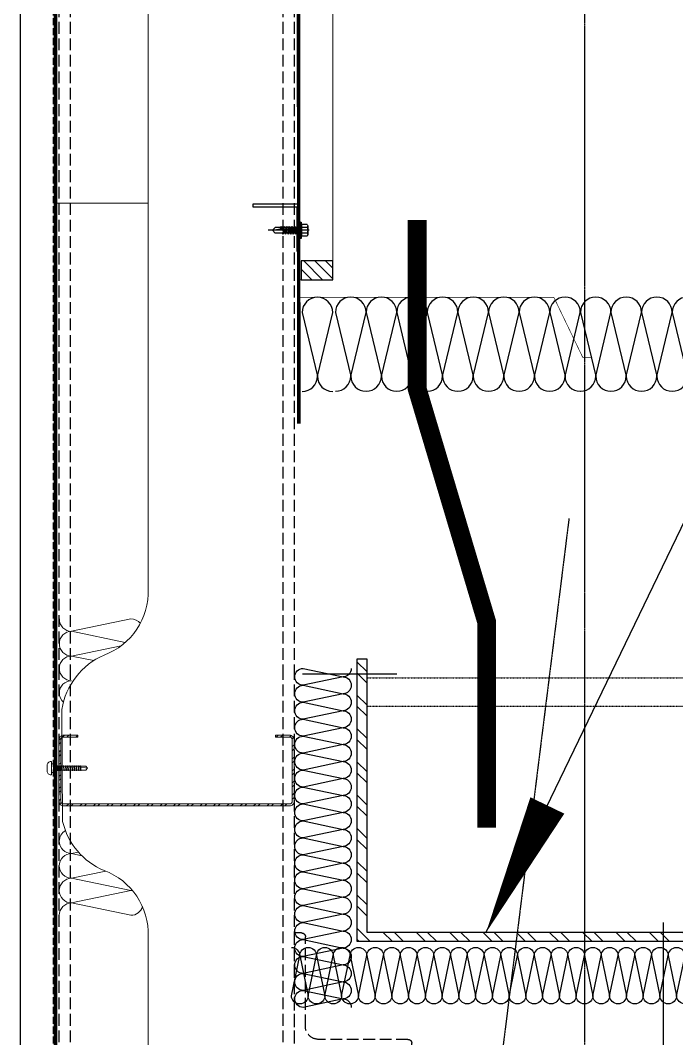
# Model space of a CAD drawing. Extents: x 220580 to 2027826, y -309201 to 71987.
# Drawn here: x 278348 to 279046, y -212316 to -211235 of the extents above; entities that cross this region are included whole.
import ezdxf

# ---------------------------------------------------------------- set-up
doc = ezdxf.new("R2010")
doc.units = 0
for name, pattern in [('__DASH', [0.35, 0.25, -0.1]), ('CENTER', [2, 1.25, -0.25, 0.25, -0.25]), ('DASH', [0.35, 0.25, -0.1]), ('DOTE', [2.42, 2, -0.2, 0.02, -0.2]), ('ZN-DASH', [0.35, 0.25, -0.1])]:
    doc.linetypes.add(name, pattern=pattern)
for name, color, linetype in [('!ZN6-虚线-8', 8, 'ZN-DASH'), ('A-AXIS-DOTE', 14, 'DOTE'), ('A-AXIS-DP', 126, 'Continuous'), ('A-HATCH-2', 251, 'Continuous'), ('A-LIN-V', 9, 'Continuous'), ('AS-WALL', 40, 'Continuous'), ('DIM', 173, 'Continuous'), ('DIM_LEAD', 3, 'Continuous'), ('DOTE', 1, 'CENTER'), ('pj', 4, 'Continuous'), ('Steel', 4, 'Continuous'), ('ZX', 240, 'CENTER'), ('紧固件', 40, 'Continuous')]:
    doc.layers.add(name, color=color, linetype=linetype)
doc.layers.add('0_INSULATION', color=252, linetype='Continuous', lineweight=9, transparency=0.2)
for name, color, linetype, lineweight in [('0_PURLIN-CON', 253, 'Continuous', 15), ('0_SCREW RIVET', 4, 'Continuous', 15), ('屋面板', 6, 'Continuous', 13), ('彩钢板', 6, 'Continuous', 15), ('防火岩棉', 252, 'Continuous', 13)]:
    doc.layers.add(name, color=color, linetype=linetype, lineweight=lineweight)

# ---------------------------------------------------------------- blocks, each defined once
blk = doc.blocks.new('w432432')
at = {"layer": 'A-LIN-V', "color": 3, "const_width": 20}
blk.add_lwpolyline([(-1779788.7, 580839.6), (-1779788.7, 580660.1), (-1779714.9, 580412.7), (-1779714.9, 580194.1)], dxfattribs=at)
blk = doc.blocks.new('20250821141233')
at = {"layer": 'A-AXIS-DOTE'}
blk.add_line((0, -5813.6), (0, 18238.3), dxfattribs=at)
at = {"layer": 'DOTE', "ltscale": 180}
blk.add_line((0, -5813.6), (0, 18238.3), dxfattribs=at)
blk = doc.blocks.new('CURVEPATTERNLIB$SYSLIB$岩棉板')
at = {"color": 0}
for p, q in [((0, -17), (12, -67)), ((12, -67), (24, -17))]:
    blk.add_line(p, q, dxfattribs=at)
for centre, start, end in [((12, -17), 0, 180), ((0, -67), 270, 0), ((24, -67), 180, 270)]:
    blk.add_arc(centre, 12, start, end, dxfattribs=at)
blk = doc.blocks.new('*U611')
at = {"layer": '0_INSULATION'}
for p, q in [((114761.39, -53978.93), (114792.96, -53985.48)), ((114792.96, -53985.48), (114764.45, -53991.41)), ((114766.55, -53993.11), (114792.96, -53998.59)), ((114792.96, -53998.59), (114781.19, -54001.04)), ((114792.98, -54103.48), (114787.53, -54104.61)), ((114789.32, -54102.72), (114792.98, -54103.48)), ((114792.98, -54116.59), (114761.42, -54123.15)), ((114774.8, -54112.82), (114792.98, -54116.59)), ((114761.42, -54123.15), (114792.98, -54129.7)), ((114792.98, -54129.7), (114761.42, -54136.27))]:
    blk.add_line(p, q, dxfattribs=at)
blk.add_lwpolyline([(114802.18, -53758.14), (114802.18, -54358.14), (114752.18, -54358.14), (114752.18, -54147.49, -0.323318), (114775.68, -54112.49, 0.242761), (114797.68, -54086.41), (114798.06, -54026.96, 0.256774), (114775.68, -53998.09, -0.323318), (114752.18, -53963.09), (114752.18, -53758.14)], format="xyb", close=True, dxfattribs=at)
at = {"layer": '0_INSULATION', "extrusion": (0, 0, -1)}
for centre, start_param, end_param in [((114761.39, -53985.49), 5.406397, 6.283185), ((114792.95, -53978.93), 1.570796, 3.141593), ((114792.96, -53992.04), 0, 1.570796), ((114792.96, -53992.04), 1.570796, 3.141593), ((114792.96, -54005.15), 0, 1.570796), ((114792.96, -54005.15), 1.570796, 3.141593), ((114792.96, -54018.26), 0, 1.570796), ((114792.96, -54018.26), 1.570796, 2.416555), ((114792.98, -54096.93), 0.524657, 1.570796), ((114792.98, -54096.93), 1.570796, 3.141593), ((114792.98, -54110.04), 0, 1.570796), ((114792.98, -54110.04), 1.570796, 3.141593), ((114792.98, -54123.15), 0, 1.570796), ((114761.42, -54129.71), 6.139662, 6.283185), ((114761.41, -54116.6), 3.141593, 3.269368), ((114792.98, -54123.15), 1.570796, 3.141593), ((114761.42, -54129.71), 3.141593, 4.407145), ((114792.98, -54136.26), 0, 1.570796)]:
    blk.add_ellipse(centre, major_axis=(0, 6.56), ratio=0.988253, start_param=start_param, end_param=end_param, dxfattribs=at)
blk = doc.blocks.new('*U1967')
at = {"layer": '0_PURLIN-CON', "linetype": 'ByBlock', "lineweight": -2}
h = blk.add_hatch(dxfattribs=at)
h.set_pattern_fill('ANSI32', color=256, scale=2, angle=2.8624)
h.set_pattern_definition([(47.862405, (-81115.591, 63372.253), (-7.0631283, 6.3904494), []), (47.862405, (-81111.1065, 63372.477), (-7.0631283, 6.3904494), [])])
edge = h.paths.add_edge_path()
edge.add_line((75, 20), (75, 5))
edge.add_arc((70, 5), 5, -90, 0, ccw=False)
edge.add_line((70, 0), (5, 0))
edge.add_arc((5, 5), 5, 180, 270, ccw=False)
edge.add_line((0, 5), (0, 245))
edge.add_arc((5, 245), 5, 90, 180, ccw=False)
edge.add_line((5, 250), (70, 250))
edge.add_arc((70, 245), 5, 0, 90, ccw=False)
edge.add_line((75, 245), (75, 230))
edge.add_line((75, 230), (73, 230))
edge.add_line((73, 230), (73, 245))
edge.add_arc((70, 245), 3, 0, 90)
edge.add_line((70, 248), (5, 248))
edge.add_arc((5, 245), 3, 90, 180)
edge.add_line((2, 245), (2, 5))
edge.add_arc((5, 5), 3, 180, 270)
edge.add_line((5, 2), (70, 2))
edge.add_arc((70, 5), 3, 270, 360)
edge.add_line((73, 5), (73, 20))
edge.add_line((73, 20), (75, 20))
at = {"color": 0, "linetype": 'ByBlock'}
for p in [(0, 250), (75, 250), (0, 0), (75, 0)]:
    blk.add_point(p, dxfattribs=at)
at = {"layer": '0_PURLIN-CON', "linetype": 'ByBlock', "lineweight": -2}
blk.add_lwpolyline([(75, 20), (75, 5, -0.414214), (70, 0), (5, 0, -0.414214), (0, 5), (0, 245, -0.414214), (5, 250), (70, 250, -0.414214), (75, 245), (75, 230), (73, 230), (73, 245, 0.414214), (70, 248), (5, 248, 0.414214), (2, 245), (2, 5, 0.414214), (5, 2), (70, 2, 0.414214), (73, 5), (73, 20)], format="xyb", close=True, dxfattribs=at)
blk = doc.blocks.new('*U616')
at = {"layer": '0_INSULATION'}
blk.add_lwpolyline([(114802.18, -53484.14), (114802.18, -54358.14), (114752.18, -54358.14), (114752.18, -54147.49, -0.323318), (114775.68, -54112.49, 0.242761), (114797.68, -54086.41), (114798.06, -54026.96, 0.256774), (114775.68, -53998.09, -0.323318), (114752.18, -53963.09), (114752.18, -53484.14)], format="xyb", close=True, dxfattribs=at)
blk = doc.blocks.new('A$C730cbf65')
at = {"layer": 'Steel', "color": 8, "linetype": '__DASH', "ltscale": 50}
for p, q in [((84, 2650), (84, 406.5)), ((96, 2650), (96, 406.5)), ((322, 2650), (322, 406.5)), ((334, 2650), (334, 406.5)), ((84, 406.5), (84, -565.3)), ((96, 406.5), (96, -565.3)), ((322, 406.5), (322, -565.3)), ((334, 406.5), (334, -565.3))]:
    blk.add_line(p, q, dxfattribs=at)
blk.add_lwpolyline([(84, 0), (-41, 0), (-41, 8, -0.414214), (-37, 12), (58, 12, 0.414214), (72, 26), (72, 121, -0.414214), (76, 125), (84, 125), (84, 0)], format="xyb", dxfattribs=at)
blk = doc.blocks.new('$紧固件$00000145')
at = {"layer": '0_SCREW RIVET'}
for p, q in [((-1.7, 9.4), (-1.7, 7.2)), ((-1.7, 6.7), (-1.7, 5)), ((-1.7, 4.5), (-1.7, 2.8)), ((-1.7, 2.3), (-1.7, 0.6)), ((-1.7, 0.1), (-1.7, -1.6)), ((2.8, 9.4), (2.8, 7.6)), ((2.8, 7.1), (2.8, 5.4)), ((2.8, 4.9), (2.8, 3.2)), ((2.8, 2.7), (2.8, 1)), ((2.8, 0.5), (2.8, -1.2)), ((-1.7, -2.1), (-1.7, -3.8)), ((-1.7, -4.3), (-1.7, -6)), ((-1.7, -6.5), (-1.7, -8.2)), ((-1.7, -8.7), (-1.7, -10.5)), ((2.8, -1.7), (2.8, -3.4)), ((2.8, -3.9), (2.8, -5.6)), ((2.8, -6.1), (2.8, -7.8)), ((2.8, -8.3), (2.8, -10.1)), ((2.8, -10.6), (2.8, -12.3)), ((-1.7, -11), (-1.7, -12.7)), ((-1.7, -13.2), (-1.7, -14.9)), ((-1.7, -15.4), (-1.7, -17.1)), ((-1.7, -17.6), (-1.7, -19.3)), ((-1.7, -19.8), (-1.7, -24.8)), ((2.8, -12.8), (2.8, -14.5)), ((2.8, -15), (2.8, -16.7)), ((2.8, -17.2), (2.8, -18.9)), ((2.8, -19.4), (2.8, -24.8)), ((-1.7, -24.8), (0.5, -26.6)), ((0.5, -26.6), (2.8, -24.8))]:
    blk.add_line(p, q, dxfattribs=at)
blk.add_lwpolyline([(-6.5, 12.1, -0.414214), (-2.5, 16.1), (3.5, 16.1, -0.414214), (7.5, 12.1), (7.5, 12.2), (7.5, 11.4), (-6.5, 11.4), (-6.5, 12.2)], format="xyb", close=True, dxfattribs=at)
for points in [[(-4, 11.4), (5, 11.4), (5, 9.4), (-4, 9.4)], [(-1.7, 6.7), (2.8, 7.1), (3.3, 7.4), (2.8, 7.6), (-1.7, 7.2), (-2.2, 6.9)], [(-1.7, 4.5), (2.8, 4.9), (3.3, 5.2), (2.8, 5.4), (-1.7, 5), (-2.2, 4.7)], [(-1.7, 2.3), (2.8, 2.7), (3.3, 3), (2.8, 3.2), (-1.7, 2.8), (-2.2, 2.5)], [(-1.7, 0.1), (2.8, 0.5), (3.3, 0.8), (2.8, 1), (-1.7, 0.6), (-2.2, 0.3)], [(-1.7, -2.1), (2.8, -1.7), (3.3, -1.4), (2.8, -1.2), (-1.7, -1.6), (-2.2, -1.9)], [(-1.7, -4.3), (2.8, -3.9), (3.3, -3.6), (2.8, -3.4), (-1.7, -3.8), (-2.2, -4.1)], [(-1.7, -6.5), (2.8, -6.1), (3.3, -5.8), (2.8, -5.6), (-1.7, -6), (-2.2, -6.3)], [(-1.7, -8.7), (2.8, -8.3), (3.3, -8.1), (2.8, -7.8), (-1.7, -8.2), (-2.2, -8.5)], [(-1.7, -11), (2.8, -10.6), (3.3, -10.3), (2.8, -10.1), (-1.7, -10.5), (-2.2, -10.7)], [(-1.7, -13.2), (2.8, -12.8), (3.3, -12.5), (2.8, -12.3), (-1.7, -12.7), (-2.2, -13)], [(-1.7, -15.4), (2.8, -15), (3.3, -14.7), (2.8, -14.5), (-1.7, -14.9), (-2.2, -15.2)], [(-1.7, -17.6), (2.8, -17.2), (3.3, -16.9), (2.8, -16.7), (-1.7, -17.1), (-2.2, -17.4)]]:
    blk.add_lwpolyline(points, close=True, dxfattribs=at)
for points in [[(1.7, -19), (-1.7, -19.3), (-2.2, -19.6), (-1.7, -19.8), (1.6, -19.5)], [(0.5, -26.6), (1.9, -18), (2.5, -19.4), (2.5, -19.4), (2.8, -19.9)], [(2.3, -18.9), (2.8, -18.9), (3.3, -19.1), (2.8, -19.4), (2.5, -19.4)]]:
    blk.add_lwpolyline(points, dxfattribs=at)
blk = doc.blocks.new('*U976')
at = {"layer": 'pj'}
for p, q in [((-4.4, 0.45), (-4.4, 0)), ((4.4, 0), (-4.4, 0)), ((-4.1, 0.75), (-3.1, 1)), ((4.1, 0.75), (-4.1, 0.75)), ((-3.1, 3.85), (-3.1, 1)), ((3.1, 1), (-3.1, 1)), ((2.33, 4.25), (-2.33, 4.25)), ((-2.04, 0.75), (-1.55, 1)), ((-1.55, 3.85), (-1.55, 1)), ((-1.55, 0), (-1.55, -1.59)), ((1.55, 3.85), (1.55, 1)), ((2.15, 0.75), (1.55, 1)), ((1.55, 0), (1.55, -1.09)), ((3.1, 3.85), (3.1, 1)), ((4.1, 0.75), (3.1, 1)), ((4.4, 0.45), (4.4, 0)), ((-2.11, -1.9), (2.11, -1.4)), ((-2.11, -1.9), (-1.55, -1.59)), ((-2.11, -1.9), (-1.55, -2.21)), ((-2.11, -3.3), (2.11, -2.8)), ((-2.11, -3.3), (-1.55, -2.99)), ((-2.11, -3.3), (-1.55, -3.61)), ((-2.11, -4.7), (2.11, -4.2)), ((-2.11, -4.7), (-1.55, -4.39)), ((-2.11, -4.7), (-1.55, -5.01)), ((-1.55, -1.59), (1.55, -1.09)), ((-1.55, -2.21), (1.55, -1.71)), ((-1.55, -2.21), (-1.55, -2.99)), ((-1.55, -2.99), (1.55, -2.49)), ((-1.55, -3.61), (1.55, -3.11)), ((-1.55, -3.61), (-1.55, -4.39)), ((-1.55, -4.39), (1.55, -3.89)), ((-1.55, -5.01), (1.55, -4.51)), ((-1.55, -5.01), (-1.55, -5.79)), ((-1.55, -5.79), (1.55, -5.29)), ((1.55, -0.31), (1.55, -1.09)), ((2.11, -1.4), (1.55, -1.09)), ((2.11, -1.4), (1.55, -1.71)), ((1.55, -1.71), (1.55, -2.49)), ((2.11, -2.8), (1.55, -2.49)), ((2.11, -2.8), (1.55, -3.11)), ((1.55, -3.11), (1.55, -3.89)), ((2.11, -4.2), (1.55, -3.89)), ((2.11, -4.2), (1.55, -4.51)), ((1.55, -4.51), (1.55, -5.29)), ((2.11, -5.6), (1.55, -5.29)), ((-2.11, -6.1), (2.11, -5.6)), ((-2.11, -6.1), (-1.55, -5.79)), ((-2.11, -6.1), (-1.55, -6.41)), ((-2.11, -7.5), (2.11, -7)), ((-2.11, -7.5), (-1.55, -7.19)), ((-2.11, -7.5), (-1.55, -7.81)), ((-2.11, -8.9), (-1.55, -8.59)), ((-2.11, -8.9), (-1.14, -8.78)), ((-2.11, -8.9), (-1.55, -9.21)), ((-1.55, -6.41), (1.55, -5.91)), ((-1.55, -6.41), (-1.55, -7.19)), ((-1.55, -7.19), (1.55, -6.69)), ((-1.55, -7.81), (1.55, -7.31)), ((-1.55, -7.81), (-1.55, -8.59)), ((-1.55, -8.59), (-0.99, -8.49)), ((-1.55, -9.21), (-1.33, -9.17)), ((-1.55, -9.21), (-1.55, -13)), ((0.56, -8.24), (1.55, -8.09)), ((0.71, -8.55), (2.11, -8.4)), ((0.71, -8.83), (1.55, -8.71)), ((0.71, -9.61), (1.55, -9.49)), ((0.71, -9.95), (2.11, -9.8)), ((0.71, -10.23), (1.55, -10.11)), ((2.11, -5.6), (1.55, -5.91)), ((1.55, -5.91), (1.55, -6.69)), ((2.11, -7), (1.55, -6.69)), ((2.11, -7), (1.55, -7.31)), ((1.55, -7.31), (1.55, -8.09)), ((2.11, -8.4), (1.55, -8.09)), ((2.11, -8.4), (1.55, -8.71)), ((1.55, -8.71), (1.55, -9.49)), ((2.11, -9.8), (1.55, -9.49)), ((2.11, -9.8), (1.55, -10.11)), ((1.55, -10.11), (1.55, -13)), ((0, -14.4), (-1.55, -13)), ((0, -14.4), (1.55, -13))]:
    blk.add_line(p, q, dxfattribs=at)
blk.add_lwpolyline([(0, -14.4), (0.71, -10.23), (0.71, -8.5, 0.417657), (0.41, -8.2, 0.097062), (-0.99, -8.49), (-1.55, -9.6)], format="xyb", dxfattribs=at)
for centre, radius, start, end in [((-4.1, 0.45), 0.3, 90, 180), ((-2.33, 3.3), 0.951, 35.4009, 144.5991), ((0, 1.05), 3.2, 61.0594, 118.9406), ((2.33, 3.3), 0.951, 35.4009, 144.5991), ((4.1, 0.45), 0.3, 0, 90)]:
    blk.add_arc(centre, radius, start, end, dxfattribs=at)
at = {"layer": 'ZX', "ltscale": 0.2}
blk.add_line((0, 4.94), (0, -16.83), dxfattribs=at)
blk = doc.blocks.new('20250910142525')
at = {"layer": 'A-AXIS-DP', "color": 8, "ltscale": 2800}
blk.add_lwpolyline([(85, 77.3), (38, 77.3), (38, 30.3), (35, 30.3), (35, 80.3), (85, 80.3)], close=True, dxfattribs=at)
at = {"layer": '屋面板', "color": 8}
blk.add_lwpolyline([(-275.7, -82.4, 0.7, 0.7, 0), (-265.7, -82.4, 0.7, 0.7, 0), (-235, -18.7, 0.7, 0.7, 0), (35, -18.7, 0.7, 0.7, 0), (-235, -18.7, 0, 0, 0)], format="xyseb", dxfattribs=at)
at = {"layer": '紧固件', "color": 8, "xscale": 2, "yscale": 2, "zscale": 2, "rotation": 90}
blk.add_blockref('*U976', (35, 52.5), dxfattribs=at)
blk = doc.blocks.new('A$Cdc5ab329')
h = blk.add_hatch()
h.set_pattern_fill('ANSI31', color=256, scale=2.574546, style=0)
h.set_pattern_definition([(225, (34641.569, 56612.495), (5.7800201, -5.7800201), [])])
h.paths.add_polyline_path([(368, 12538.7), (401.4, 12538.7), (401.4, 12518.7), (368, 12518.7)])
at = {"layer": '!ZN6-虚线-8', "ltscale": 30}
for p, q in [((664.7, 0), (664.7, 14464.8)), ((403.2, 12518.7), (403.2, 14350.1))]:
    blk.add_line(p, q, dxfattribs=at)
blk.add_lwpolyline([(368, 12538.7), (401.4, 12538.7), (401.4, 12518.7), (368, 12518.7)], close=True)
at = {"layer": 'AS-WALL', "color": 8}
blk.add_line((300, 12100), (400, 12100), dxfattribs=at)
at = {"layer": '屋面板', "color": 8, "const_width": 0.7}
blk.add_lwpolyline([(403, 12598.9), (403, 12500)], close=True, dxfattribs=at)
at = {"layer": '彩钢板', "color": 1}
for p, q in [((663.9, 0), (663.9, 14464.8)), ((699.9, 0), (699.9, 14464.8)), ((368, 12518.7), (368, 14350.1)), ((404, 12518.7), (404, 14350.1)), ((368, 12518.7), (404, 12518.7))]:
    blk.add_line(p, q, dxfattribs=at)
at = {"layer": '防火岩棉', "color": 0, "const_width": 3.75, "elevation": 0}
blk.add_lwpolyline([(662.6, 0.9), (662.6, 14465.3)], dxfattribs=at)
at = {"layer": '防火岩棉', "color": 0, "const_width": 3.75}
blk.add_lwpolyline([(405.4, 14348.8), (404, 12365.8)], dxfattribs=at)
at = {"xscale": 2, "yscale": 2, "zscale": 2}
for name, p in [('*U616', (-228940.4, 121316.3)), ('*U611', (-228940.4, 120116.3))]:
    blk.add_blockref(name, p, dxfattribs=at)
at = {"xscale": -1, "rotation": 270}
blk.add_blockref('$紧固件$00000145', (655.3, 11999.5), dxfattribs=at)
at = {"layer": '0_PURLIN-CON', "extrusion": (-1.22465e-16, 1.09242e-25, -1), "xscale": -1, "rotation": 270}
blk.add_blockref('*U1967', (-658.9, 11960), dxfattribs=at)
at = {"layer": 'A-AXIS-DP', "ltscale": 200}
blk.add_blockref('20250910142525', (368, 12518.7), dxfattribs=at)
at = {"layer": 'A-HATCH-2', "color": 8, "xscale": -1.355367460515934, "yscale": 1.351351351351351, "zscale": 1.351351351351351}
for p in [(7.2, 12507), (39.8, 12507), (72.3, 12507), (104.8, 12507), (137.4, 12507), (169.9, 12507), (202.4, 12507), (234.9, 12507), (267.5, 12507), (300, 12507), (332.5, 12507), (365.1, 12507), (400.5, 12506.8)]:
    blk.add_blockref('CURVEPATTERNLIB$SYSLIB$岩棉板', p, dxfattribs=at)
at = {"layer": 'Steel', "ltscale": 200}
blk.add_blockref('A$C730cbf65', (325, 11700), dxfattribs=at)
blk = doc.blocks.new('$LinePat$岩棉板')
at = {"color": 0}
for p, q in [((0, -17), (12, -75.5)), ((12, -75.5), (24, -17))]:
    blk.add_line(p, q, dxfattribs=at)
for centre, start, end in [((12, -17), 0, 180), ((0, -75.5), 270, 0), ((24, -75.5), 180, 270)]:
    blk.add_arc(centre, 12, start, end, dxfattribs=at)
at = {"layer": 'Defpoints'}
blk.add_point((0, 0.1), dxfattribs=at)
at = {"layer": 'Defpoints', "color": 0}
blk.add_point((24, -92.5), dxfattribs=at)
blk = doc.blocks.new('N53456')
at = {"layer": 'A-LIN-V'}
h = blk.add_hatch(dxfattribs=at)
h.set_pattern_fill('金属', color=256, scale=10)
h.set_pattern_definition([(45, (350, 0), (-17.67766953, 17.67766953), []), (45, (361.785, 0), (-17.67766953, 17.67766953), [])])
h.paths.add_polyline_path([(1161308.6, -3405469.3), (1161298.6, -3405469.3), (1161298.6, -3405769.3), (1161898.6, -3405769.3), (1161898.6, -3405469.3), (1161888.6, -3405469.3), (1161888.6, -3405759.3), (1161308.6, -3405759.3)])
at = {"layer": 'A-AXIS-DOTE', "linetype": '__DASH', "ltscale": 2}
blk.add_line((1161673.6, -3405320), (1161773.6, -3406120), dxfattribs=at)
at = {"layer": 'A-LIN-V'}
for points in [[(1161308.6, -3405469.3), (1161298.6, -3405469.3), (1161298.6, -3405769.3), (1161898.6, -3405769.3), (1161898.6, -3405469.3), (1161888.6, -3405469.3), (1161888.6, -3405469.3), (1161888.6, -3405469.3), (1161888.6, -3405759.3), (1161308.6, -3405759.3), (1161308.6, -3405469.3)], [(1161573.6, -3405749.3), (1161573.6, -3406338)]]:
    blk.add_lwpolyline(points, dxfattribs=at)
at = {"layer": 'A-LIN-V', "linetype": 'DASH', "ltscale": 0.3}
for points in [[(1161888.6, -3405489.3), (1161308.6, -3405489.3)], [(1161888.6, -3405519.3), (1161308.6, -3405519.3)]]:
    blk.add_lwpolyline(points, dxfattribs=at)
at = {"layer": 'DIM_LEAD'}
blk.add_line((1161761.8, -3405760), (1161440.3, -3405093.4), dxfattribs=at)
blk.add_lwpolyline([(1161761.8, -3405760, 0, 40, 0), (1161696.6, -3405624.9, 0, 0, 0)], format="xyseb", dxfattribs=at)
at = {"layer": 'A-LIN-V', "yscale": 0.7272727272727273, "zscale": 0.7272727272727273}
for p, xscale, rotation in [((1161968.6, -3405479.3), 0.7499999999999999, 270), ((1161968.6, -3405497.3), 0.7499999999999999, 270), ((1161968.6, -3405515.3), 0.7499999999999999, 270), ((1161968.6, -3405533.3), 0.7499999999999999, 270), ((1161968.6, -3405551.3), 0.7499999999999999, 270), ((1161968.6, -3405569.3), 0.7499999999999999, 270), ((1161968.6, -3405587.3), 0.7499999999999999, 270), ((1161968.6, -3405605.3), 0.7499999999999999, 270), ((1161968.6, -3405623.3), 0.7499999999999999, 270), ((1161968.6, -3405641.3), 0.7499999999999999, 270), ((1161968.6, -3405659.3), 0.7499999999999999, 270), ((1161968.6, -3405677.3), 0.7499999999999999, 270), ((1161968.6, -3405695.3), 0.7499999999999999, 270), ((1161968.6, -3405713.3), 0.7499999999999999, 270), ((1161968.6, -3405731.3), 0.7499999999999999, 270), ((1161968.6, -3405749.3), 0.7499999999999999, 270), ((1161968.6, -3405767.3), 0.7499999999999999, 270), ((1161559.2, -3405839.3), 0.7416666666666667, 180), ((1161577, -3405839.3), 0.7416666666666667, 180), ((1161594.8, -3405839.3), 0.7416666666666667, 180), ((1161612.6, -3405839.3), 0.7416666666666667, 180), ((1161630.4, -3405839.3), 0.7416666666666667, 180), ((1161648.2, -3405839.3), 0.7416666666666667, 180), ((1161666, -3405839.3), 0.7416666666666667, 180), ((1161683.8, -3405839.3), 0.7416666666666667, 180), ((1161701.6, -3405839.3), 0.7416666666666667, 180), ((1161719.4, -3405839.3), 0.7416666666666667, 180), ((1161737.2, -3405839.3), 0.7416666666666667, 180), ((1161755, -3405839.3), 0.7416666666666667, 180), ((1161772.8, -3405839.3), 0.7416666666666667, 180), ((1161790.6, -3405839.3), 0.7416666666666667, 180), ((1161808.4, -3405839.3), 0.7416666666666667, 180), ((1161826.2, -3405839.3), 0.7416666666666667, 180), ((1161844, -3405839.3), 0.7416666666666667, 180), ((1161861.8, -3405839.3), 0.7416666666666667, 180), ((1161879.6, -3405839.3), 0.7416666666666667, 180), ((1161897.4, -3405839.3), 0.7416666666666667, 180), ((1161915.2, -3405839.3), 0.7416666666666667, 180), ((1161933, -3405839.3), 0.7416666666666667, 180), ((1161950.8, -3405839.3), 0.7416666666666667, 180), ((1161968.6, -3405839.3), 0.7416666666666667, 180), ((1161968.6, -3405785.3), 0.7499999999999999, 270), ((1161968.6, -3405803.3), 0.7499999999999999, 270), ((1161968.6, -3405821.3), 0.7499999999999999, 270)]:
    blk.add_blockref('$LinePat$岩棉板', p, dxfattribs=dict(at, xscale=xscale, rotation=rotation))
blk = doc.blocks.new('A$Cc659754e')
at = {"layer": 'A-LIN-V', "xscale": -1}
blk.add_blockref('N53456', (1145956.6, 3407535.3), dxfattribs=at)

msp = doc.modelspace()

# ---------------------------------------------------------------- linework, layer by layer
at = {"layer": 'A-AXIS-DOTE'}
msp.add_line((278948.2, -229842.5), (278948.2, -205790.6), dxfattribs=at)
at = {"layer": 'AS-WALL'}
msp.add_line((278348.2, -224329), (278348.2, -209579), dxfattribs=at)

# ---------------------------------------------------------------- block references
at = {"layer": 'A-AXIS-DP', "ltscale": 2800}
msp.add_blockref('20250821141233', (278948.2, -224029), dxfattribs=at)
at = {"layer": 'A-LIN-V'}
msp.add_blockref('w432432', (2058558.6, -792286.4), dxfattribs=at)

# ---------------------------------------------------------------- next in the draw order: block references
at = {"color": 6, "ltscale": 1000, "xscale": -1, "rotation": 359.9999999999322}
msp.add_blockref('A$Cdc5ab329', (279048.1, -224029), dxfattribs=at)

# ---------------------------------------------------------------- next in the draw order: block references
at = {"layer": 'DIM', "ltscale": 2000}
msp.add_blockref('A$Cc659754e', (294648.2, -213979), dxfattribs=at)

doc.saveas('drawing.dxf')
